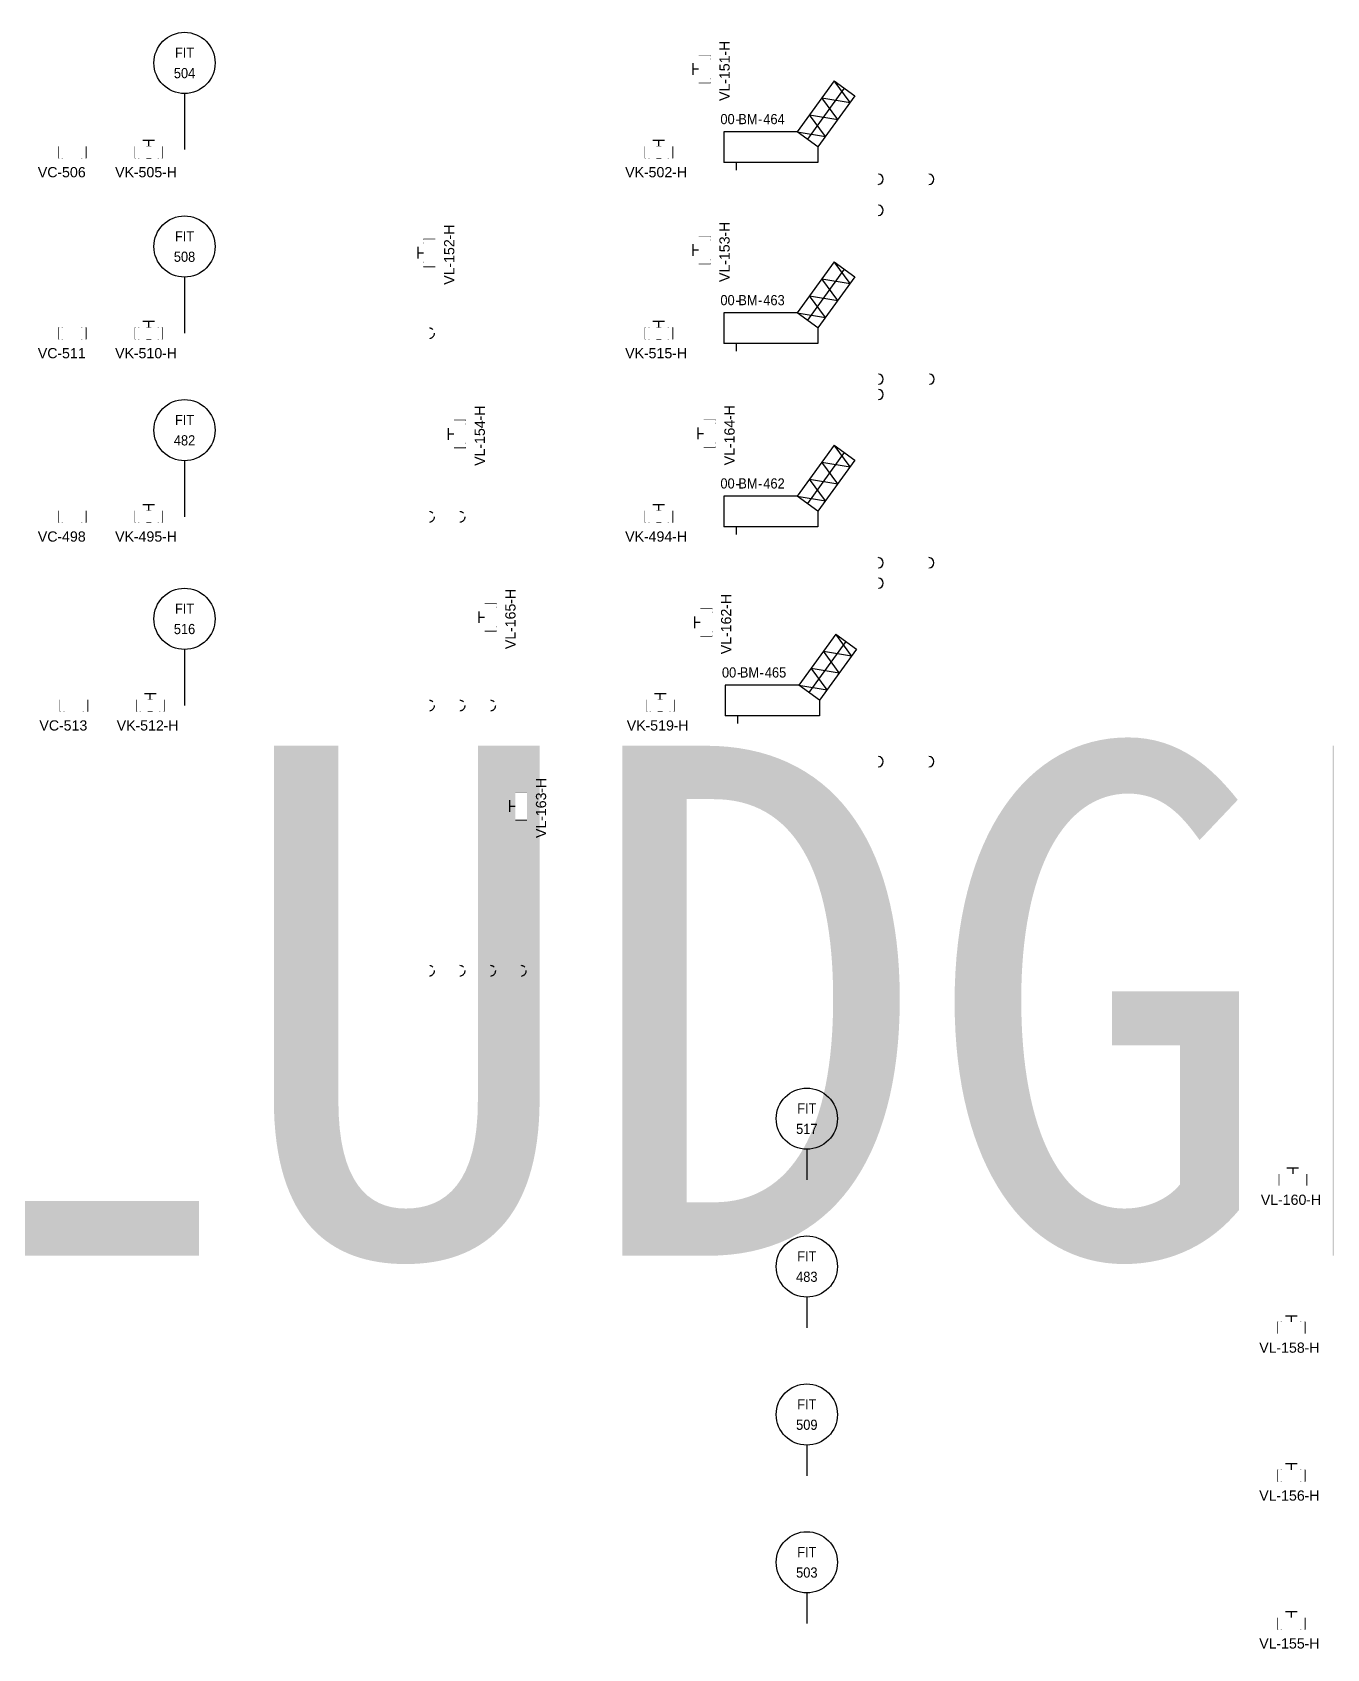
# Model space of a CAD drawing. Header units: millimetres. Extents: x 0 to 12089, y -479 to 374.
# Drawn here: x 5224.5 to 5478.3, y -255.9 to 61 of the extents above; entities that cross this region are included whole.
import ezdxf
from ezdxf.enums import TextEntityAlignment as Align

# ---------------------------------------------------------------- set-up
doc = ezdxf.new("R2018")
doc.units = ezdxf.units.MM
doc.header["$LTSCALE"] = 0.25
doc.set_wipeout_variables(frame=1)
doc.linetypes.add('HIDDEN', pattern=[9.525, 6.35, -3.175])
for name, color, linetype, lineweight, true_color in [('chemical', 4, 'HIDDEN', 25, 0x00ffff), ('equipment', 5, 'Continuous', 25, 0x0000ff), ('instrumentation', 7, 'Continuous', 25, 0xffffff), ('Text', 7, 'Continuous', 25, 0xffffff), ('treated water', 150, 'Continuous', 25, 0x007fff), ('unit', 1, 'Continuous', 25, 0xff0000), ('valve', 7, 'Continuous', 25, 0xffffff)]:
    doc.layers.add(name, color=color, linetype=linetype, lineweight=lineweight, true_color=true_color)
doc.layers.add('Leachate', color=63, linetype='Continuous', lineweight=25)
doc.styles.add('Organica', font='arial.ttf')
doc.styles.get("Standard").update_dxf_attribs({"font": 'arial.ttf'})

# ---------------------------------------------------------------- blocks, each defined once
blk = doc.blocks.new('break')
blk.add_arc((0, 0), 1, 270, 90)
blk.add_wipeout([(-0.12, -0.11), (-0.12, -0.89), (0, -1), (0.12, -0.89), (0.12, -0.11), (0, 0)])
blk.add_wipeout([(-0.12, 0.11), (-0.12, 0.89), (0, 1), (0.12, 0.89), (0.12, 0.11), (0, 0)])
blk = doc.blocks.new('*U216')
at = {"color": 4, "lineweight": 25, "ltscale": 0.25}
blk.add_line((0, 11), (0, 0), dxfattribs=at)
at = {"color": 4}
blk.add_circle((0, 17), 6, dxfattribs=at)
at = {"style": 'Organica', "width": 0.9}
for tag, flags, p in [('SP_FLUID', 9, (31.18, 71.35)), ('SP_FLOW', 9, (31.18, 68.35)), ('EQUIP_TYPE', 9, (31.18, 65.35)), ('AREA_CODE', 9, (31.18, 62.35)), ('NOTE', 9, (31.18, 59.35)), ('NOTE_CHINESE', 9, (31.18, 56.35)), ('MODEL', 9, (31.18, 53.35)), ('MANUFACTURE', 9, (31.18, 50.35)), ('SPECIFICATION', 9, (31.18, 47.35)), ('DI', 9, (31.18, 44.35)), ('DO', 9, (31.18, 41.35)), ('AI', 9, (31.18, 38.35)), ('AO', 9, (31.18, 35.35)), ('PB', 9, (31.18, 32.35)), ('PO', 9, (31.18, 29.35)), ('PROCESSUNITAREA', 9, (31.18, 26.35)), ('TAG_ID', 8, (0, 19)), ('TAG', 8, (0, 15))]:
    blk.add_attdef(tag, text='', height=2, dxfattribs=dict(at, flags=flags)).set_placement(p, align=Align.MIDDLE_CENTER)
blk = doc.blocks.new('*U287')
at = {"color": 4, "lineweight": 25, "ltscale": 0.25}
blk.add_line((0, 11), (0, 5), dxfattribs=at)
at = {"color": 4}
blk.add_circle((0, 17), 6, dxfattribs=at)
at = {"style": 'Organica', "width": 0.9}
for tag, flags, p in [('SP_FLUID', 9, (31.18, 71.35)), ('SP_FLOW', 9, (31.18, 68.35)), ('EQUIP_TYPE', 9, (31.18, 65.35)), ('AREA_CODE', 9, (31.18, 62.35)), ('NOTE', 9, (31.18, 59.35)), ('NOTE_CHINESE', 9, (31.18, 56.35)), ('MODEL', 9, (31.18, 53.35)), ('MANUFACTURE', 9, (31.18, 50.35)), ('SPECIFICATION', 9, (31.18, 47.35)), ('DI', 9, (31.18, 44.35)), ('DO', 9, (31.18, 41.35)), ('AI', 9, (31.18, 38.35)), ('AO', 9, (31.18, 35.35)), ('PB', 9, (31.18, 32.35)), ('PO', 9, (31.18, 29.35)), ('PROCESSUNITAREA', 9, (31.18, 26.35)), ('TAG_ID', 8, (0, 19)), ('TAG', 8, (0, 15))]:
    blk.add_attdef(tag, text='', height=2, dxfattribs=dict(at, flags=flags)).set_placement(p, align=Align.MIDDLE_CENTER)
blk = doc.blocks.new('*U349')
at = {"style": 'Organica', "flags": 1}
for tag, p in [('WIDTH', (-11.4, 38.99)), ('HEIGHT', (-11.4, 36.04)), ('LENGTH', (-11.4, 33.02)), ('LIQUIDLEVEL', (-11.4, 29.93)), ('VOLUME', (-11.4, 26.97))]:
    blk.add_attdef(tag, text='', height=2, dxfattribs=at).set_placement(p, align=Align.MIDDLE_CENTER)
at = {"layer": 'Text', "lineweight": 30, "flags": 104}
blk.add_attdef('NAME1', text='', height=2.5, dxfattribs=at).set_placement((74.29, -4.71), align=Align.MIDDLE_CENTER)
blk = doc.blocks.new('*U530')
at = {"lineweight": 25, "ltscale": 0.25}
for p, q in [((21.68, 16), (14.44, 6)), ((24.77, 11.75), (21.67, 15.98)), ((21.68, 16), (25.73, 13.07)), ((16.47, 4.53), (23.71, 14.53)), ((25.73, 13.07), (18.49, 3.07)), ((22.37, 8.42), (19.26, 12.65)), ((19.26, 12.65), (24.77, 11.75)), ((19.96, 5.09), (16.85, 9.33)), ((16.85, 9.33), (22.37, 8.42)), ((14.44, 6), (0, 6)), ((0, 6), (0, 0)), ((14.44, 6), (19.96, 5.09)), ((18.49, 3.07), (14.44, 6)), ((18.49, 0), (0, 0)), ((2.5, -1.52), (2.5, 0)), ((18.49, 3.07), (18.49, 0))]:
    blk.add_line(p, q, dxfattribs=at)
at = {"char_height": 2, "width": 5.3402, "attachment_point": 6, "line_spacing_factor": 0.9, "style": 'Organica'}
for insert in [(3.16, 8.49), (7.56, 8.49)]:
    blk.add_mtext('{\\W0.9;-}', dxfattribs=dict(at, insert=insert))
at = {"style": 'Organica', "flags": 1}
for tag, p in [('NOTE', (39.91, 100.8)), ('NOTE_CHINESE', (39.91, 97.8)), ('EQUIP_TYPE', (39.91, 94.8)), ('STB_DTY', (39.91, 91.8)), ('MATERIAL_FRAME', (39.91, 88.69)), ('MATERIAL_BODY', (39.91, 82.69)), ('INSTALLED_POWER', (39.91, 79.49)), ('CONSUMED_POWER', (39.91, 76.49)), ('MODEL', (39.91, 73.38)), ('MANUFACTURE', (39.91, 70.27)), ('UNIT_OUTLET', (39.86, 66.56)), ('UNIT_INLET', (39.86, 63.67)), ('UNIT_FLOW', (39.86, 60.78)), ('SP_FLOW', (39.86, 57.78)), ('SP_INLET', (39.86, 54.67)), ('SP_OUTLET', (39.86, 51.56)), ('RUNNINGHOURS', (41.33, 48.65)), ('DI', (41.33, 45.65)), ('DO', (41.33, 42.65)), ('AI', (41.33, 39.65)), ('AO', (41.33, 36.65)), ('PB', (41.33, 33.65)), ('PROCESSUNITAREA', (41.33, 27.53)), ('PO', (41.33, 30.65))]:
    blk.add_attdef(tag, text='', height=2, dxfattribs=at).set_placement(p, align=Align.MIDDLE_CENTER)
at = {"style": 'Organica', "width": 0.9}
for tag, p in [('AREA_CODE', (2.16, 8.49)), ('TAG_ID', (6.64, 8.49))]:
    blk.add_attdef(tag, text='', height=2, dxfattribs=at).set_placement(p, align=Align.MIDDLE_RIGHT)
at = {"style": 'Organica', "width": 0.9, "flags": 8}
blk.add_attdef('TAG', text='', height=2, dxfattribs=at).set_placement((9.87, 8.49), align=Align.MIDDLE_CENTER)
blk = doc.blocks.new('*U556')
blk.add_hatch(color=256).paths.add_polyline_path([(-0.5, 0, 1), (0.5, 0, 1)])
at = {"lineweight": 25, "ltscale": 0.25}
for p, q in [((-2.67, 1.14), (-2.67, -1.14)), ((-1.9, -1.14), (-1.9, 1.14)), ((-0.46, 0.19), (-1.9, 0.76)), ((1.14, 2.29), (-1.14, 2.29)), ((0, 2.29), (0, 0)), ((0.46, 0.19), (1.9, 0.76)), ((1.9, -1.14), (1.9, 1.14)), ((2.67, 1.14), (2.67, -1.14)), ((-1.9, -0.76), (-0.46, -0.19)), ((1.9, -0.76), (0.46, -0.19))]:
    blk.add_line(p, q, dxfattribs=at)
blk.add_circle((0, 0), 0.5)
at = {"char_height": 2, "width": 5.3402, "style": 'Organica'}
for s, insert, attachment_point in [('-H', (2.6, -3.9), 4), ('-', (-1.98, -3.9), 6)]:
    blk.add_mtext(s, dxfattribs=dict(at, insert=insert, attachment_point=attachment_point))
at = {"style": 'Organica'}
for tag, flags, p in [('EQUIP_TYPE', 1, (-8.63, 62.54)), ('NOTE', 1, (-8.63, 59.54)), ('NOTE_CHINESE', 1, (-8.63, 56.54)), ('AREA_CODE', 1, (-8.63, 53.54)), ('DI', 1, (-8.63, 50.54)), ('DO', 1, (-8.63, 47.54)), ('AI', 1, (-8.63, 44.54)), ('AO', 1, (-8.63, 41.54)), ('PB', 1, (-8.63, 38.54)), ('PO', 1, (-8.63, 35.54)), ('SP_ACTUATED', 1, (-8.63, 32.54)), ('SIZE', 1, (-8.63, 23.54)), ('MATERIAL', 1, (-8.63, 19.54)), ('PRESSURE', 1, (-8.63, 15.54)), ('PROCESSUNITAREA', 1, (-8.63, 11.72)), ('TAG', 8, (0.33, -3.9))]:
    blk.add_attdef(tag, text='', height=2, dxfattribs=dict(at, flags=flags)).set_placement(p, align=Align.MIDDLE_CENTER)
blk.add_attdef('TAG_ID', text='', height=2, dxfattribs=at).set_placement((-2.86, -3.9), align=Align.MIDDLE_RIGHT)
blk.add_wipeout([(-2.67, 1.14), (2.67, 1.14), (2.67, -1.14), (-2.67, -1.14)])
blk = doc.blocks.new('*U579')
at = {"lineweight": 25, "ltscale": 0.25}
for p, q in [((-2.67, 1.14), (-2.67, -1.14)), ((-1.9, -1.14), (-1.9, 1.14)), ((-0.46, 0.19), (-1.9, 0.76)), ((1.14, 2.29), (-1.14, 2.29)), ((-0.46, -1.11), (-0.46, 1.11)), ((-0.46, 1.11), (0.46, 1.11)), ((0, 1.11), (0, 2.29)), ((0.46, -1.11), (0.46, 1.11)), ((0.46, 0.19), (1.9, 0.76)), ((1.9, -1.14), (1.9, 1.14)), ((2.67, 1.14), (2.67, -1.14)), ((-1.9, -0.76), (-0.46, -0.19)), ((-0.46, -1.11), (0.46, -1.11)), ((1.9, -0.76), (0.46, -0.19))]:
    blk.add_line(p, q, dxfattribs=at)
at = {"char_height": 2, "width": 5.3402, "style": 'Organica'}
for s, insert, attachment_point in [('-H', (2.6, -3.9), 4), ('-', (-1.98, -3.9), 6)]:
    blk.add_mtext(s, dxfattribs=dict(at, insert=insert, attachment_point=attachment_point))
at = {"style": 'Organica'}
for tag, flags, p in [('EQUIP_TYPE', 1, (-8.63, 62.54)), ('NOTE', 1, (-8.63, 59.54)), ('NOTE_CHINESE', 1, (-8.63, 56.54)), ('AREA_CODE', 1, (-8.63, 53.54)), ('DI', 1, (-8.63, 50.54)), ('DO', 1, (-8.63, 47.54)), ('AI', 1, (-8.63, 44.54)), ('AO', 1, (-8.63, 41.54)), ('PB', 1, (-8.63, 38.54)), ('PO', 1, (-8.63, 35.54)), ('SP_ACTUATED', 1, (-8.63, 32.54)), ('SIZE', 1, (-8.63, 23.54)), ('MATERIAL', 1, (-8.63, 19.54)), ('PRESSURE', 1, (-8.63, 15.54)), ('PROCESSUNITAREA', 1, (-8.63, 11.72)), ('TAG', 8, (0.33, -3.9))]:
    blk.add_attdef(tag, text='', height=2, dxfattribs=dict(at, flags=flags)).set_placement(p, align=Align.MIDDLE_CENTER)
blk.add_attdef('TAG_ID', text='', height=2, dxfattribs=at).set_placement((-2.86, -3.9), align=Align.MIDDLE_RIGHT)
blk.add_wipeout([(-2.67, 1.14), (2.67, 1.14), (2.67, -1.14), (-2.67, -1.14)])
blk = doc.blocks.new('*U578')
at = {"lineweight": 25, "ltscale": 0.25}
for p, q in [((-2.67, 1.14), (-2.67, -1.14)), ((-1.9, -1.14), (-1.9, 1.14)), ((-1.9, 0.76), (1.9, -0.76)), ((1.9, -0.76), (1.09, 0.17)), ((1.9, -1.14), (1.9, 1.14)), ((2.67, 1.14), (2.67, -1.14)), ((1.9, -0.76), (0.67, -0.87))]:
    blk.add_line(p, q, dxfattribs=at)
at = {"insert": (-1.98, -3.9), "char_height": 2, "width": 5.3402, "attachment_point": 6, "style": 'Organica'}
blk.add_mtext('-', dxfattribs=at)
at = {"style": 'Organica'}
for tag, flags, p in [('EQUIP_TYPE', 1, (-8.63, 62.54)), ('NOTE', 1, (-8.63, 59.54)), ('NOTE_CHINESE', 1, (-8.63, 56.54)), ('AREA_CODE', 1, (-8.63, 53.54)), ('DI', 1, (-8.63, 50.54)), ('DO', 1, (-8.63, 47.54)), ('AI', 1, (-8.63, 44.54)), ('AO', 1, (-8.63, 41.54)), ('PB', 1, (-8.63, 38.54)), ('PO', 1, (-8.63, 35.54)), ('SP_ACTUATED', 1, (-8.63, 32.54)), ('SIZE', 1, (-8.63, 23.54)), ('MATERIAL', 1, (-8.63, 19.54)), ('PRESSURE', 1, (-8.63, 15.54)), ('PROCESSUNITAREA', 1, (-8.63, 11.72)), ('TAG', 8, (0.33, -3.9))]:
    blk.add_attdef(tag, text='', height=2, dxfattribs=dict(at, flags=flags)).set_placement(p, align=Align.MIDDLE_CENTER)
blk.add_attdef('TAG_ID', text='', height=2, dxfattribs=at).set_placement((-2.86, -3.9), align=Align.MIDDLE_RIGHT)
blk.add_wipeout([(-2.67, 1.14), (2.67, 1.14), (2.67, -1.14), (-2.67, -1.14)])

msp = doc.modelspace()

# ---------------------------------------------------------------- block references
at = {"layer": 'chemical'}
for p in [(5302.33, 2), (5302.33, -34), (5308.33, -34), (5302.33, -71), (5308.33, -71), (5314.33, -71), (5302.33, -123), (5308.33, -123), (5314.33, -123), (5320.33, -123)]:
    msp.add_blockref('break', p, dxfattribs=at)
at = {"layer": 'equipment'}
ref = msp.add_blockref('*U530', (5360.03, 35.5), dxfattribs=at)
ref.add_attrib('TAG', '464', dxfattribs={"layer": '0', "height": 2, "style": 'Organica', "width": 0.9}).set_placement((5369.9, 43.99), align=Align.MIDDLE_CENTER)
ref.add_attrib('AREA_CODE', '00', dxfattribs={"layer": '0', "height": 2, "style": 'Organica', "width": 0.9}).set_placement((5362.19, 43.99), align=Align.MIDDLE_RIGHT)
ref.add_attrib('TAG_ID', 'BM', dxfattribs={"layer": '0', "height": 2, "style": 'Organica', "width": 0.9}).set_placement((5366.67, 43.99), align=Align.MIDDLE_RIGHT)
ref = msp.add_blockref('*U530', (5360.03, 0), dxfattribs=at)
ref.add_attrib('TAG', '463', dxfattribs={"layer": '0', "height": 2, "style": 'Organica', "width": 0.9}).set_placement((5369.9, 8.49), align=Align.MIDDLE_CENTER)
ref.add_attrib('AREA_CODE', '00', dxfattribs={"layer": '0', "height": 2, "style": 'Organica', "width": 0.9}).set_placement((5362.19, 8.49), align=Align.MIDDLE_RIGHT)
ref.add_attrib('TAG_ID', 'BM', dxfattribs={"layer": '0', "height": 2, "style": 'Organica', "width": 0.9}).set_placement((5366.67, 8.49), align=Align.MIDDLE_RIGHT)
ref = msp.add_blockref('*U530', (5360.03, -35.94), dxfattribs=at)
ref.add_attrib('TAG', '462', dxfattribs={"layer": '0', "height": 2, "style": 'Organica', "width": 0.9}).set_placement((5369.9, -27.45), align=Align.MIDDLE_CENTER)
ref.add_attrib('AREA_CODE', '00', dxfattribs={"layer": '0', "height": 2, "style": 'Organica', "width": 0.9}).set_placement((5362.19, -27.45), align=Align.MIDDLE_RIGHT)
ref.add_attrib('TAG_ID', 'BM', dxfattribs={"layer": '0', "height": 2, "style": 'Organica', "width": 0.9}).set_placement((5366.67, -27.45), align=Align.MIDDLE_RIGHT)
ref = msp.add_blockref('*U530', (5360.33, -73), dxfattribs=at)
ref.add_attrib('TAG', '465', dxfattribs={"layer": '0', "height": 2, "style": 'Organica', "width": 0.9}).set_placement((5370.2, -64.51), align=Align.MIDDLE_CENTER)
ref.add_attrib('AREA_CODE', '00', dxfattribs={"layer": '0', "height": 2, "style": 'Organica', "width": 0.9}).set_placement((5362.49, -64.51), align=Align.MIDDLE_RIGHT)
ref.add_attrib('TAG_ID', 'BM', dxfattribs={"layer": '0', "height": 2, "style": 'Organica', "width": 0.9}).set_placement((5366.97, -64.51), align=Align.MIDDLE_RIGHT)
at = {"layer": 'instrumentation'}
ref = msp.add_blockref('*U216', (5254.33, 38), dxfattribs=at)
ref.add_attrib('TAG', '504', dxfattribs={"layer": '0', "height": 2, "style": 'Organica', "width": 0.9}).set_placement((5254.33, 53), align=Align.MIDDLE_CENTER)
ref.add_attrib('TAG_ID', 'FIT', dxfattribs={"layer": '0', "height": 2, "style": 'Organica', "width": 0.9}).set_placement((5254.33, 57), align=Align.MIDDLE_CENTER)
ref = msp.add_blockref('*U216', (5254.33, 2), dxfattribs=at)
ref.add_attrib('TAG', '508', dxfattribs={"layer": '0', "height": 2, "style": 'Organica', "width": 0.9}).set_placement((5254.33, 17), align=Align.MIDDLE_CENTER)
ref.add_attrib('TAG_ID', 'FIT', dxfattribs={"layer": '0', "height": 2, "style": 'Organica', "width": 0.9}).set_placement((5254.33, 21), align=Align.MIDDLE_CENTER)
ref = msp.add_blockref('*U216', (5254.33, -34), dxfattribs=at)
ref.add_attrib('TAG', '482', dxfattribs={"layer": '0', "height": 2, "style": 'Organica', "width": 0.9}).set_placement((5254.33, -19), align=Align.MIDDLE_CENTER)
ref.add_attrib('TAG_ID', 'FIT', dxfattribs={"layer": '0', "height": 2, "style": 'Organica', "width": 0.9}).set_placement((5254.33, -15), align=Align.MIDDLE_CENTER)
ref = msp.add_blockref('*U216', (5254.33, -71), dxfattribs=at)
ref.add_attrib('TAG', '516', dxfattribs={"layer": '0', "height": 2, "style": 'Organica', "width": 0.9}).set_placement((5254.33, -56), align=Align.MIDDLE_CENTER)
ref.add_attrib('TAG_ID', 'FIT', dxfattribs={"layer": '0', "height": 2, "style": 'Organica', "width": 0.9}).set_placement((5254.33, -52), align=Align.MIDDLE_CENTER)
ref = msp.add_blockref('*U287', (5376.33, -169), dxfattribs=at)
ref.add_attrib('TAG', '517', dxfattribs={"layer": '0', "height": 2, "style": 'Organica', "width": 0.9}).set_placement((5376.33, -154), align=Align.MIDDLE_CENTER)
ref.add_attrib('TAG_ID', 'FIT', dxfattribs={"layer": '0', "height": 2, "style": 'Organica', "width": 0.9}).set_placement((5376.33, -150), align=Align.MIDDLE_CENTER)
ref = msp.add_blockref('*U287', (5376.33, -198), dxfattribs=at)
ref.add_attrib('TAG', '483', dxfattribs={"layer": '0', "height": 2, "style": 'Organica', "width": 0.9}).set_placement((5376.33, -183), align=Align.MIDDLE_CENTER)
ref.add_attrib('TAG_ID', 'FIT', dxfattribs={"layer": '0', "height": 2, "style": 'Organica', "width": 0.9}).set_placement((5376.33, -179), align=Align.MIDDLE_CENTER)
ref = msp.add_blockref('*U287', (5376.33, -227.02), dxfattribs=at)
ref.add_attrib('TAG', '509', dxfattribs={"layer": '0', "height": 2, "style": 'Organica', "width": 0.9}).set_placement((5376.33, -212.02), align=Align.MIDDLE_CENTER)
ref.add_attrib('TAG_ID', 'FIT', dxfattribs={"layer": '0', "height": 2, "style": 'Organica', "width": 0.9}).set_placement((5376.33, -208.02), align=Align.MIDDLE_CENTER)
ref = msp.add_blockref('*U287', (5376.33, -255.99), dxfattribs=at)
ref.add_attrib('TAG', '503', dxfattribs={"layer": '0', "height": 2, "style": 'Organica', "width": 0.9}).set_placement((5376.33, -240.99), align=Align.MIDDLE_CENTER)
ref.add_attrib('TAG_ID', 'FIT', dxfattribs={"layer": '0', "height": 2, "style": 'Organica', "width": 0.9}).set_placement((5376.33, -236.99), align=Align.MIDDLE_CENTER)
at = {"layer": 'Leachate'}
for p in [(5390.33, 32.19), (5390.33, 26.1), (5390.33, -10), (5390.33, -43), (5390.33, -47), (5390.33, -82)]:
    msp.add_blockref('break', p, dxfattribs=at)
at = {"layer": 'treated water'}
for p in [(5400.25, 32.18), (5400.33, -7), (5400.25, -43), (5400.25, -82)]:
    msp.add_blockref('break', p, dxfattribs=at)
at = {"layer": 'valve'}
ref = msp.add_blockref('*U578', (5232.3, 37.48), dxfattribs=at)
ref.add_attrib('TAG', '506', dxfattribs={"layer": '0', "height": 2, "style": 'Organica'}).set_placement((5232.63, 33.58), align=Align.MIDDLE_CENTER)
ref.add_attrib('TAG_ID', 'VC', dxfattribs={"layer": '0', "height": 2, "style": 'Organica'}).set_placement((5229.44, 33.58), align=Align.MIDDLE_RIGHT)
ref = msp.add_blockref('*U579', (5347.3, 37.48), dxfattribs=at)
ref.add_attrib('TAG', '502', dxfattribs={"layer": '0', "height": 2, "style": 'Organica'}).set_placement((5347.63, 33.58), align=Align.MIDDLE_CENTER)
ref.add_attrib('TAG_ID', 'VK', dxfattribs={"layer": '0', "height": 2, "style": 'Organica'}).set_placement((5344.44, 33.58), align=Align.MIDDLE_RIGHT)
ref = msp.add_blockref('*U556', (5302.33, 17.77), dxfattribs=dict(at, rotation=90))
ref.add_attrib('TAG', '152', dxfattribs={"layer": '0', "height": 2, "rotation": 90, "style": 'Organica'}).set_placement((5306.22, 18.1), align=Align.MIDDLE_CENTER)
ref.add_attrib('TAG_ID', 'VL', dxfattribs={"layer": '0', "height": 2, "rotation": 90, "style": 'Organica'}).set_placement((5306.22, 14.91), align=Align.MIDDLE_RIGHT)
ref = msp.add_blockref('*U579', (5347.3, 1.98), dxfattribs=at)
ref.add_attrib('TAG', '515', dxfattribs={"layer": '0', "height": 2, "style": 'Organica'}).set_placement((5347.63, -1.91), align=Align.MIDDLE_CENTER)
ref.add_attrib('TAG_ID', 'VK', dxfattribs={"layer": '0', "height": 2, "style": 'Organica'}).set_placement((5344.44, -1.91), align=Align.MIDDLE_RIGHT)
ref = msp.add_blockref('*U578', (5232.3, 1.98), dxfattribs=at)
ref.add_attrib('TAG', '511', dxfattribs={"layer": '0', "height": 2, "style": 'Organica'}).set_placement((5232.63, -1.91), align=Align.MIDDLE_CENTER)
ref.add_attrib('TAG_ID', 'VC', dxfattribs={"layer": '0', "height": 2, "style": 'Organica'}).set_placement((5229.44, -1.91), align=Align.MIDDLE_RIGHT)
ref = msp.add_blockref('*U556', (5308.33, -17.73), dxfattribs=dict(at, rotation=90))
ref.add_attrib('TAG', '154', dxfattribs={"layer": '0', "height": 2, "rotation": 90, "style": 'Organica'}).set_placement((5312.22, -17.39), align=Align.MIDDLE_CENTER)
ref.add_attrib('TAG_ID', 'VL', dxfattribs={"layer": '0', "height": 2, "rotation": 90, "style": 'Organica'}).set_placement((5312.22, -20.59), align=Align.MIDDLE_RIGHT)
ref = msp.add_blockref('*U579', (5347.3, -33.96), dxfattribs=at)
ref.add_attrib('TAG', '494', dxfattribs={"layer": '0', "height": 2, "style": 'Organica'}).set_placement((5347.63, -37.86), align=Align.MIDDLE_CENTER)
ref.add_attrib('TAG_ID', 'VK', dxfattribs={"layer": '0', "height": 2, "style": 'Organica'}).set_placement((5344.44, -37.86), align=Align.MIDDLE_RIGHT)
ref = msp.add_blockref('*U578', (5232.3, -33.96), dxfattribs=at)
ref.add_attrib('TAG', '498', dxfattribs={"layer": '0', "height": 2, "style": 'Organica'}).set_placement((5232.63, -37.86), align=Align.MIDDLE_CENTER)
ref.add_attrib('TAG_ID', 'VC', dxfattribs={"layer": '0', "height": 2, "style": 'Organica'}).set_placement((5229.44, -37.86), align=Align.MIDDLE_RIGHT)
ref = msp.add_blockref('*U556', (5471.3, -193), dxfattribs=at)
ref.add_attrib('TAG', '158', dxfattribs={"layer": '0', "height": 2, "style": 'Organica'}).set_placement((5471.63, -196.9), align=Align.MIDDLE_CENTER)
ref.add_attrib('TAG_ID', 'VL', dxfattribs={"layer": '0', "height": 2, "style": 'Organica'}).set_placement((5468.44, -196.9), align=Align.MIDDLE_RIGHT)
ref = msp.add_blockref('*U556', (5471.3, -222), dxfattribs=at)
ref.add_attrib('TAG', '156', dxfattribs={"layer": '0', "height": 2, "style": 'Organica'}).set_placement((5471.63, -225.9), align=Align.MIDDLE_CENTER)
ref.add_attrib('TAG_ID', 'VL', dxfattribs={"layer": '0', "height": 2, "style": 'Organica'}).set_placement((5468.44, -225.9), align=Align.MIDDLE_RIGHT)
ref = msp.add_blockref('*U556', (5471.3, -251), dxfattribs=at)
ref.add_attrib('TAG', '155', dxfattribs={"layer": '0', "height": 2, "style": 'Organica'}).set_placement((5471.63, -254.9), align=Align.MIDDLE_CENTER)
ref.add_attrib('TAG_ID', 'VL', dxfattribs={"layer": '0', "height": 2, "style": 'Organica'}).set_placement((5468.44, -254.9), align=Align.MIDDLE_RIGHT)

# ---------------------------------------------------------------- next in the draw order: block references
at = {"layer": 'Leachate'}
msp.add_blockref('break', (5390.33, -7), dxfattribs=at)
at = {"layer": 'unit'}
ref = msp.add_blockref('*U349', (5053.33, -74.17), dxfattribs=at)
lines = msp.add_mtext('SLUDGE STORAGE TANK', dxfattribs={"layer": 'Text', "insert": (5127.62, -78.88), "char_height": 100, "attachment_point": 1})
ref.add_attrib('NAME1', '', (5127.62, -78.88), dxfattribs={"flags": 104}).embed_mtext(lines)
at = {"layer": 'valve'}
ref = msp.add_blockref('*U556', (5356.3, 53.81), dxfattribs=dict(at, rotation=90))
ref.add_attrib('TAG', '151', dxfattribs={"layer": '0', "height": 2, "rotation": 90, "style": 'Organica'}).set_placement((5360.2, 54.14), align=Align.MIDDLE_CENTER)
ref.add_attrib('TAG_ID', 'VL', dxfattribs={"layer": '0', "height": 2, "rotation": 90, "style": 'Organica'}).set_placement((5360.2, 50.95), align=Align.MIDDLE_RIGHT)
ref = msp.add_blockref('*U579', (5247.3, 37.48), dxfattribs=at)
ref.add_attrib('TAG', '505', dxfattribs={"layer": '0', "height": 2, "style": 'Organica'}).set_placement((5247.63, 33.58), align=Align.MIDDLE_CENTER)
ref.add_attrib('TAG_ID', 'VK', dxfattribs={"layer": '0', "height": 2, "style": 'Organica'}).set_placement((5244.44, 33.58), align=Align.MIDDLE_RIGHT)
ref = msp.add_blockref('*U556', (5356.3, 18.32), dxfattribs=dict(at, rotation=90))
ref.add_attrib('TAG', '153', dxfattribs={"layer": '0', "height": 2, "rotation": 90, "style": 'Organica'}).set_placement((5360.2, 18.65), align=Align.MIDDLE_CENTER)
ref.add_attrib('TAG_ID', 'VL', dxfattribs={"layer": '0', "height": 2, "rotation": 90, "style": 'Organica'}).set_placement((5360.2, 15.45), align=Align.MIDDLE_RIGHT)
ref = msp.add_blockref('*U579', (5247.3, 1.98), dxfattribs=at)
ref.add_attrib('TAG', '510', dxfattribs={"layer": '0', "height": 2, "style": 'Organica'}).set_placement((5247.63, -1.91), align=Align.MIDDLE_CENTER)
ref.add_attrib('TAG_ID', 'VK', dxfattribs={"layer": '0', "height": 2, "style": 'Organica'}).set_placement((5244.44, -1.91), align=Align.MIDDLE_RIGHT)
ref = msp.add_blockref('*U556', (5357.27, -17.63), dxfattribs=dict(at, rotation=90))
ref.add_attrib('TAG', '164', dxfattribs={"layer": '0', "height": 2, "rotation": 90, "style": 'Organica'}).set_placement((5361.17, -17.29), align=Align.MIDDLE_CENTER)
ref.add_attrib('TAG_ID', 'VL', dxfattribs={"layer": '0', "height": 2, "rotation": 90, "style": 'Organica'}).set_placement((5361.17, -20.49), align=Align.MIDDLE_RIGHT)
ref = msp.add_blockref('*U579', (5247.3, -33.96), dxfattribs=at)
ref.add_attrib('TAG', '495', dxfattribs={"layer": '0', "height": 2, "style": 'Organica'}).set_placement((5247.63, -37.86), align=Align.MIDDLE_CENTER)
ref.add_attrib('TAG_ID', 'VK', dxfattribs={"layer": '0', "height": 2, "style": 'Organica'}).set_placement((5244.44, -37.86), align=Align.MIDDLE_RIGHT)

# ---------------------------------------------------------------- next in the draw order: block references
ref = msp.add_blockref('*U556', (5314.33, -53.67), dxfattribs=dict(at, rotation=90))
ref.add_attrib('TAG', '165', dxfattribs={"layer": '0', "height": 2, "rotation": 90, "style": 'Organica'}).set_placement((5318.22, -53.34), align=Align.MIDDLE_CENTER)
ref.add_attrib('TAG_ID', 'VL', dxfattribs={"layer": '0', "height": 2, "rotation": 90, "style": 'Organica'}).set_placement((5318.22, -56.53), align=Align.MIDDLE_RIGHT)
ref = msp.add_blockref('*U556', (5356.61, -54.67), dxfattribs=dict(at, rotation=90))
ref.add_attrib('TAG', '162', dxfattribs={"layer": '0', "height": 2, "rotation": 90, "style": 'Organica'}).set_placement((5360.51, -54.33), align=Align.MIDDLE_CENTER)
ref.add_attrib('TAG_ID', 'VL', dxfattribs={"layer": '0', "height": 2, "rotation": 90, "style": 'Organica'}).set_placement((5360.51, -57.53), align=Align.MIDDLE_RIGHT)
ref = msp.add_blockref('*U579', (5247.61, -71), dxfattribs=at)
ref.add_attrib('TAG', '512', dxfattribs={"layer": '0', "height": 2, "style": 'Organica'}).set_placement((5247.95, -74.9), align=Align.MIDDLE_CENTER)
ref.add_attrib('TAG_ID', 'VK', dxfattribs={"layer": '0', "height": 2, "style": 'Organica'}).set_placement((5244.75, -74.9), align=Align.MIDDLE_RIGHT)
ref = msp.add_blockref('*U579', (5347.61, -71), dxfattribs=at)
ref.add_attrib('TAG', '519', dxfattribs={"layer": '0', "height": 2, "style": 'Organica'}).set_placement((5347.95, -74.9), align=Align.MIDDLE_CENTER)
ref.add_attrib('TAG_ID', 'VK', dxfattribs={"layer": '0', "height": 2, "style": 'Organica'}).set_placement((5344.75, -74.9), align=Align.MIDDLE_RIGHT)
ref = msp.add_blockref('*U578', (5232.61, -71), dxfattribs=at)
ref.add_attrib('TAG', '513', dxfattribs={"layer": '0', "height": 2, "style": 'Organica'}).set_placement((5232.95, -74.9), align=Align.MIDDLE_CENTER)
ref.add_attrib('TAG_ID', 'VC', dxfattribs={"layer": '0', "height": 2, "style": 'Organica'}).set_placement((5229.75, -74.9), align=Align.MIDDLE_RIGHT)
ref = msp.add_blockref('*U556', (5320.33, -90.71), dxfattribs=dict(at, rotation=90))
ref.add_attrib('TAG', '163', dxfattribs={"layer": '0', "height": 2, "rotation": 90, "style": 'Organica'}).set_placement((5324.22, -90.38), align=Align.MIDDLE_CENTER)
ref.add_attrib('TAG_ID', 'VL', dxfattribs={"layer": '0', "height": 2, "rotation": 90, "style": 'Organica'}).set_placement((5324.22, -93.57), align=Align.MIDDLE_RIGHT)
ref = msp.add_blockref('*U556', (5471.61, -164), dxfattribs=at)
ref.add_attrib('TAG', '160', dxfattribs={"layer": '0', "height": 2, "style": 'Organica'}).set_placement((5471.95, -167.9), align=Align.MIDDLE_CENTER)
ref.add_attrib('TAG_ID', 'VL', dxfattribs={"layer": '0', "height": 2, "style": 'Organica'}).set_placement((5468.75, -167.9), align=Align.MIDDLE_RIGHT)

doc.saveas('drawing.dxf')
